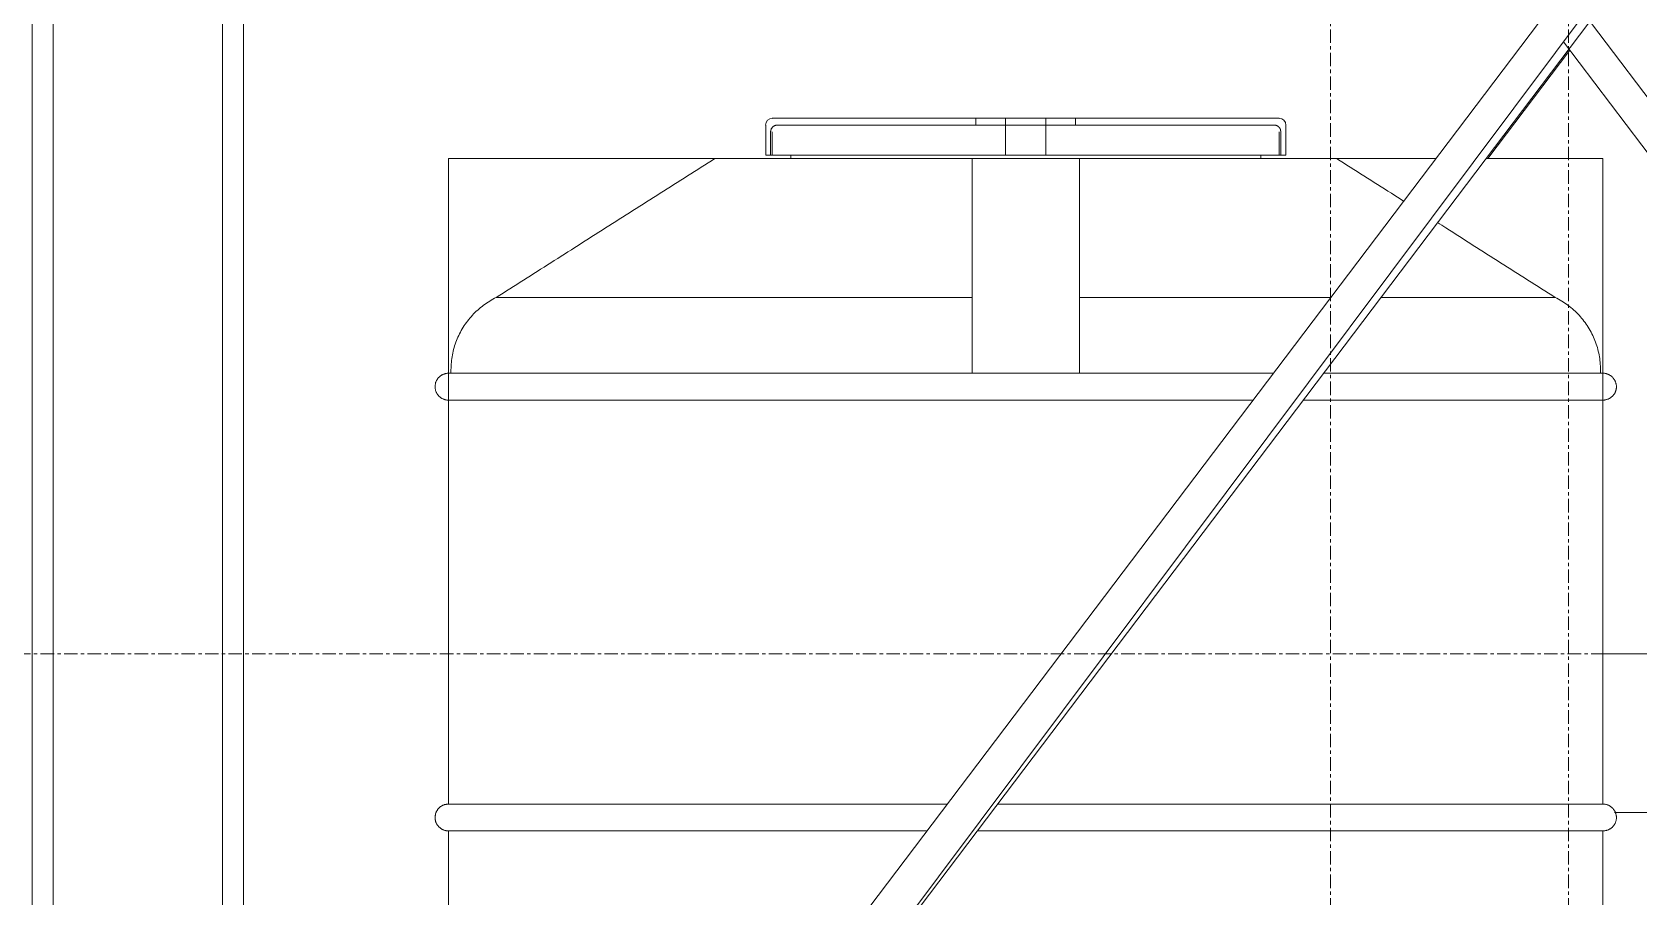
# Model space of a CAD drawing. Header units: inches. Extents: x 22 to 382261, y 22 to 371281.
# Drawn here: x 220636 to 222156, y 144375 to 145194 of the extents above; entities that cross this region are included whole.
import ezdxf

# ---------------------------------------------------------------- set-up
doc = ezdxf.new("R2010")
doc.units = ezdxf.units.IN
doc.header["$MEASUREMENT"] = 0
doc.linetypes.add('Grid Line 1_2_', pattern=[22.225, 12.7, -3.175, 3.175, -3.175])
for name, color, linetype, lineweight in [('A-FLOR', 192, 'Continuous', 9), ('A-FLOR-LEVL', 51, 'Continuous', 9), ('P-PIPE', 3, 'Continuous', 9), ('S-GRID', 1, 'Continuous', 9)]:
    doc.layers.add(name, color=color, linetype=linetype, lineweight=lineweight)

# ---------------------------------------------------------------- blocks, each defined once
blk = doc.blocks.new('96M_High_Galvanize_Water_Tank_Frame_22788 - 96M_High_Galvanize_Water_Tank_Frame_22788-498790-Right Side Elevation')
at = {"layer": 'P-PIPE'}
for p, q in [((112.8, 265), (112.8, 6720)), ((132.8, 265), (132.8, 6720)), ((292.8, 265), (292.8, 6720)), ((312.8, 265), (312.8, 6720)), ((2799.5, 6615), (312.8, 3327.9)), ((345.7, 3303.9), (2812.8, 6602.7)), ((654.6, 3716.8), (2812.8, 6569.9)), ((2812.8, 3327.9), (1581.2, 4955.9)), ((1561.5, 4929.4), (2791.2, 3303.9)), ((1489.9, 4818.9), (1567.5, 4921.5)), ((806.8, 4850.6), (806.8, 4822)), ((813.1, 4857), (1005.7, 4857)), ((1033.8, 4857), (1005.7, 4857)), ((1005.7, 4857), (1005.7, 4850.1)), ((1071.9, 4857), (1033.8, 4857)), ((1033.8, 4857), (1033.8, 4850.6)), ((1033.8, 4822), (1033.8, 4850.6)), ((1071.9, 4850.6), (1071.9, 4857)), ((1099.9, 4857), (1071.9, 4857)), ((1071.9, 4850.6), (1071.9, 4822)), ((1099.9, 4850.6), (1099.9, 4857)), ((1099.9, 4857), (1292.6, 4857)), ((1298.9, 4822), (1298.9, 4850.6)), ((811.5, 4844.3), (811.5, 4822)), ((813.1, 4822), (813.1, 4844.3)), ((1292.6, 4844.3), (1292.6, 4822)), ((1294.1, 4822), (1294.1, 4844.3)), ((506.7, 4818.9), (506.7, 4615.7)), ((506.7, 4818.9), (758.7, 4818.9)), ((1002, 4818.9), (758.7, 4818.9)), ((806.8, 4822), (813.1, 4822)), ((1033.6, 4822), (812.3, 4822)), ((830.6, 4822), (830.6, 4818.9)), ((1002, 4615.7), (1002, 4818.9)), ((1002, 4818.9), (1103.6, 4818.9)), ((1033.8, 4822), (1071.9, 4822)), ((1293.4, 4822), (1072, 4822)), ((1346.9, 4818.9), (1103.6, 4818.9)), ((1103.6, 4818.9), (1103.6, 4615.7)), ((1275.1, 4818.9), (1275.1, 4822)), ((1292.6, 4822), (1298.9, 4822)), ((1346.9, 4818.9), (1440.8, 4818.9)), ((1488.2, 4818.9), (1598.9, 4818.9)), ((1598.9, 4615.7), (1598.9, 4818.9)), ((1002, 4687.4), (552, 4687.4)), ((1341.8, 4687.4), (1103.6, 4687.4)), ((1553.7, 4687.4), (1389.5, 4687.4)), ((506.7, 4615.7), (506.7, 4207.9)), ((506.7, 4615.7), (509.1, 4615.7)), ((507.3, 4615.7), (509.1, 4615.7)), ((509.1, 4618.9), (509.1, 4615.7)), ((515.5, 4615.7), (512.8, 4615.7)), ((536.5, 4615.7), (526.2, 4615.7)), ((567.6, 4615.7), (552.7, 4615.7)), ((608.7, 4615.7), (589.7, 4615.7)), ((659.1, 4615.7), (636.7, 4615.7)), ((717.7, 4615.7), (693.1, 4615.7)), ((783.2, 4615.7), (758.9, 4615.7)), ((853.3, 4615.7), (839.3, 4615.7)), ((951, 4615.7), (929.5, 4615.7)), ((1002, 4615.7), (1052.8, 4615.7)), ((1052.8, 4615.7), (1103.6, 4615.7)), ((1184.3, 4615.7), (1171.5, 4615.7)), ((1269.6, 4615.7), (1245.8, 4615.7)), ((1339.8, 4615.7), (1334.9, 4615.7)), ((1402.3, 4615.7), (1380.1, 4615.7)), ((1457.3, 4615.7), (1440.3, 4615.7)), ((1504, 4615.7), (1501.5, 4615.7)), ((1552.5, 4615.7), (1542.5, 4615.7)), ((1579.5, 4615.7), (1571.4, 4615.7)), ((1592.8, 4615.7), (1590.3, 4615.7)), ((1596.6, 4615.7), (1596.6, 4618.9)), ((1596.6, 4615.7), (1598.3, 4615.7)), ((1596.6, 4615.7), (1598.9, 4615.7)), ((1598.9, 4207.9), (1598.9, 4615.7)), ((512.8, 4590.3), (515.5, 4590.3)), ((526.5, 4590.3), (536.1, 4590.3)), ((553.2, 4590.3), (567.1, 4590.3)), ((590.4, 4590.3), (608.3, 4590.3)), ((637.7, 4590.3), (658.7, 4590.3)), ((694.3, 4590.3), (717.4, 4590.3)), ((760.2, 4590.3), (783, 4590.3)), ((840.2, 4590.3), (853.3, 4590.3)), ((931.3, 4590.3), (949.8, 4590.3)), ((1012, 4590.3), (1013.9, 4590.3)), ((1091.8, 4590.3), (1093.6, 4590.3)), ((1171.7, 4590.3), (1183.6, 4590.3)), ((1246.2, 4590.3), (1268.2, 4590.3)), ((1315.6, 4590.3), (1338.9, 4590.3)), ((1380.9, 4590.3), (1401.7, 4590.3)), ((1441.1, 4590.3), (1457.1, 4590.3)), ((1501.7, 4590.3), (1504, 4590.3)), ((1542.7, 4590.3), (1552.1, 4590.3)), ((1572.9, 4590.3), (1579.2, 4590.3)), ((1590.5, 4590.3), (1592.8, 4590.3)), ((978.3, 4207.9), (506.7, 4207.9)), ((1598.9, 4207.9), (1026, 4207.9)), ((506.7, 4182.5), (506.7, 4030.1)), ((959.1, 4182.5), (506.7, 4182.5)), ((1598.9, 4182.5), (1006.8, 4182.5)), ((1598.9, 4030.1), (1598.9, 4182.5))]:
    blk.add_line(p, q, dxfattribs=at)
at = {"layer": 'P-PIPE', "flags": 128}
for points in [[(811.5, 4844.3), (811.5, 4844.5), (811.6, 4844.8), (811.6, 4845), (811.6, 4845.3), (811.7, 4845.5), (811.7, 4845.8), (811.8, 4846), (811.9, 4846.2), (811.9, 4846.5), (812, 4846.7), (812.1, 4847), (812.3, 4847.2), (812.4, 4847.4), (812.5, 4847.6), (812.6, 4847.8), (812.8, 4848), (813, 4848.2), (813.1, 4848.4), (813.3, 4848.6), (813.5, 4848.8), (813.7, 4849), (813.8, 4849.1), (814, 4849.3), (814.2, 4849.5), (814.5, 4849.6), (814.7, 4849.7), (814.9, 4849.9), (815.1, 4850), (815.4, 4850.1), (815.6, 4850.2), (815.8, 4850.3), (816.1, 4850.3), (816.3, 4850.4), (816.6, 4850.5), (816.8, 4850.5), (817.1, 4850.5), (817.3, 4850.6), (817.6, 4850.6), (817.8, 4850.6), (817.9, 4850.6)], [(817.9, 4850.6), (818.1, 4850.6), (818.6, 4850.6), (819.6, 4850.6), (820.9, 4850.6), (822.6, 4850.6)], [(1287.8, 4850.6), (1287.6, 4850.6), (1287, 4850.6), (1286.1, 4850.6), (1284.8, 4850.6), (1283.1, 4850.6), (1281.1, 4850.6), (1278.6, 4850.6), (1275.9, 4850.6), (1272.7, 4850.6), (1269.2, 4850.6), (1265.4, 4850.6), (1261.2, 4850.6), (1256.7, 4850.6), (1251.9, 4850.6), (1246.8, 4850.6), (1241.3, 4850.6), (1235.5, 4850.6), (1229.5, 4850.6), (1223.1, 4850.6), (1216.5, 4850.6), (1209.7, 4850.6), (1202.5, 4850.6), (1195.2, 4850.6), (1187.6, 4850.6), (1179.8, 4850.6), (1171.8, 4850.6), (1163.6, 4850.6), (1155.2, 4850.6), (1146.7, 4850.6), (1138, 4850.6), (1129.1, 4850.6), (1120.2, 4850.6), (1111.1, 4850.6), (1102, 4850.6), (1092.8, 4850.6), (1083.5, 4850.6), (1074.1, 4850.6), (1064.8, 4850.6), (1055.4, 4850.6), (1046, 4850.6), (1036.6, 4850.6), (1027.2, 4850.6), (1017.9, 4850.6), (1008.6, 4850.6), (999.5, 4850.6), (990.4, 4850.6), (981.3, 4850.6), (972.5, 4850.6), (963.7, 4850.6), (955.1, 4850.6), (946.6, 4850.6), (938.3, 4850.6), (930.2, 4850.6), (922.3, 4850.6), (914.6, 4850.6), (907.1, 4850.6), (899.8, 4850.6), (892.8, 4850.6), (886.1, 4850.6), (879.6, 4850.6), (873.4, 4850.6), (867.5, 4850.6), (861.8, 4850.6), (856.5, 4850.6), (851.5, 4850.6), (846.8, 4850.6), (842.5, 4850.6), (838.5, 4850.6), (834.8, 4850.6), (831.5, 4850.6), (828.5, 4850.6), (825.9, 4850.6), (823.6, 4850.6), (821.8, 4850.6), (820.2, 4850.6), (819.1, 4850.6), (818.3, 4850.6), (817.9, 4850.6), (817.9, 4850.6)], [(1282, 4850.6), (1283.9, 4850.6), (1285.4, 4850.6), (1286.6, 4850.6), (1287.3, 4850.6), (1287.7, 4850.6), (1287.8, 4850.6)], [(1287.8, 4850.6), (1288, 4850.6), (1288.3, 4850.6), (1288.5, 4850.6), (1288.8, 4850.5), (1289, 4850.5), (1289.3, 4850.4), (1289.5, 4850.4), (1289.8, 4850.3), (1290, 4850.2), (1290.3, 4850.1), (1290.5, 4850), (1290.7, 4849.9), (1290.9, 4849.8), (1291.2, 4849.6), (1291.4, 4849.5), (1291.6, 4849.3), (1291.8, 4849.2), (1292, 4849), (1292.2, 4848.9), (1292.3, 4848.7), (1292.5, 4848.5), (1292.7, 4848.3), (1292.8, 4848.1), (1293, 4847.9), (1293.1, 4847.7), (1293.3, 4847.5), (1293.4, 4847.2), (1293.5, 4847), (1293.6, 4846.8), (1293.7, 4846.6), (1293.8, 4846.3), (1293.9, 4846.1), (1293.9, 4845.8), (1294, 4845.6), (1294, 4845.3), (1294.1, 4845.1), (1294.1, 4844.8), (1294.1, 4844.6), (1294.1, 4844.3), (1294.1, 4844.3)], [(506.7, 4590.3), (506.2, 4590.3), (505.7, 4590.3), (505.2, 4590.3), (504.7, 4590.4), (504.2, 4590.5), (503.7, 4590.6), (503.2, 4590.7), (502.7, 4590.9), (502.3, 4591.1), (501.8, 4591.3), (501.3, 4591.5), (500.9, 4591.7), (500.4, 4591.9), (500, 4592.2), (499.6, 4592.5), (499.2, 4592.8), (498.8, 4593.1), (498.4, 4593.4), (498, 4593.7), (497.6, 4594.1), (497.3, 4594.5), (497, 4594.9), (496.6, 4595.3), (496.3, 4595.7), (496.1, 4596.1), (495.8, 4596.5), (495.5, 4597), (495.3, 4597.4), (495.1, 4597.9), (494.9, 4598.3), (494.7, 4598.8), (494.6, 4599.3), (494.4, 4599.8), (494.3, 4600.3), (494.2, 4600.8), (494.1, 4601.3), (494.1, 4601.8), (494.1, 4602.3), (494, 4602.8), (494, 4603.3), (494.1, 4603.8), (494.1, 4604.3), (494.2, 4604.8), (494.3, 4605.3), (494.4, 4605.8), (494.5, 4606.3), (494.6, 4606.8), (494.8, 4607.3), (495, 4607.8), (495.2, 4608.2), (495.4, 4608.7), (495.6, 4609.1), (495.9, 4609.6), (496.2, 4610), (496.5, 4610.4), (496.8, 4610.8), (497.1, 4611.2), (497.4, 4611.6), (497.8, 4612), (498.2, 4612.3), (498.5, 4612.7), (498.9, 4613), (499.3, 4613.3), (499.8, 4613.6), (500.2, 4613.8), (500.6, 4614.1), (501.1, 4614.3), (501.5, 4614.5), (502, 4614.7), (502.5, 4614.9), (503, 4615.1), (503.5, 4615.2), (503.9, 4615.3), (504.4, 4615.4), (504.9, 4615.5), (505.5, 4615.6), (506, 4615.6), (506.5, 4615.6), (506.7, 4615.7)], [(1287, 4615.7), (1270.9, 4615.7), (1250.7, 4615.7), (1230.2, 4615.7), (1209.4, 4615.7), (1188.4, 4615.7), (1167.1, 4615.7), (1145.7, 4615.7), (1124.1, 4615.7), (1102.4, 4615.7), (1080.6, 4615.7), (1058.7, 4615.7), (1036.9, 4615.7), (1015.1, 4615.7), (993.3, 4615.7), (971.7, 4615.7), (950.1, 4615.7), (928.8, 4615.7), (907.6, 4615.7), (886.7, 4615.7), (866, 4615.7), (845.6, 4615.7), (825.6, 4615.7), (805.9, 4615.7), (786.6, 4615.7), (767.8, 4615.7), (749.4, 4615.7), (731.5, 4615.7), (714.1, 4615.7), (697.2, 4615.7), (680.9, 4615.7), (665.2, 4615.7), (650.1, 4615.7), (635.7, 4615.7), (622, 4615.7), (608.9, 4615.7), (596.5, 4615.7), (584.9, 4615.7), (574, 4615.7), (563.9, 4615.7), (554.6, 4615.7), (546, 4615.7), (538.3, 4615.7), (531.4, 4615.7), (525.3, 4615.7), (520.1, 4615.7), (515.7, 4615.7), (512.2, 4615.7), (509.6, 4615.7), (507.8, 4615.7), (506.9, 4615.7), (506.7, 4615.7)], [(506.7, 4615.7), (507.2, 4615.7), (508.5, 4615.7), (510.7, 4615.7)], [(1598.9, 4615.7), (1598.5, 4615.7), (1597.2, 4615.7), (1595, 4615.7), (1592, 4615.7), (1588.1, 4615.7), (1583.3, 4615.7), (1577.7, 4615.7), (1571.2, 4615.7), (1563.9, 4615.7), (1555.8, 4615.7), (1546.9, 4615.7), (1537.2, 4615.7), (1526.8, 4615.7), (1515.5, 4615.7), (1503.6, 4615.7), (1490.9, 4615.7), (1477.5, 4615.7), (1463.4, 4615.7), (1448.7, 4615.7), (1433.3, 4615.7), (1417.3, 4615.7), (1400.8, 4615.7), (1383.7, 4615.7), (1366, 4615.7), (1347.9, 4615.7), (1334.5, 4615.7)], [(1593.5, 4615.7), (1596.1, 4615.7), (1597.9, 4615.7), (1598.8, 4615.7), (1598.9, 4615.7)], [(1598.9, 4615.7), (1599.4, 4615.6), (1600, 4615.6), (1600.5, 4615.6), (1601, 4615.5), (1601.5, 4615.4), (1602, 4615.3), (1602.4, 4615.2), (1602.9, 4615), (1603.4, 4614.8), (1603.9, 4614.6), (1604.3, 4614.4), (1604.8, 4614.2), (1605.2, 4614), (1605.7, 4613.7), (1606.1, 4613.4), (1606.5, 4613.1), (1606.9, 4612.8), (1607.3, 4612.5), (1607.7, 4612.2), (1608, 4611.8), (1608.4, 4611.4), (1608.7, 4611), (1609, 4610.6), (1609.3, 4610.2), (1609.6, 4609.8), (1609.9, 4609.4), (1610.1, 4608.9), (1610.4, 4608.5), (1610.6, 4608), (1610.8, 4607.6), (1610.9, 4607.1), (1611.1, 4606.6), (1611.2, 4606.1), (1611.4, 4605.6), (1611.5, 4605.1), (1611.5, 4604.6), (1611.6, 4604.1), (1611.6, 4603.6), (1611.6, 4603.1), (1611.6, 4602.6), (1611.6, 4602.1), (1611.6, 4601.6), (1611.5, 4601.1), (1611.4, 4600.6), (1611.3, 4600.1), (1611.2, 4599.6), (1611, 4599.1), (1610.9, 4598.6), (1610.7, 4598.1), (1610.5, 4597.7), (1610.3, 4597.2), (1610, 4596.8), (1609.8, 4596.3), (1609.5, 4595.9), (1609.2, 4595.5), (1608.9, 4595.1), (1608.6, 4594.7), (1608.2, 4594.3), (1607.9, 4593.9), (1607.5, 4593.6), (1607.1, 4593.2), (1606.7, 4592.9), (1606.3, 4592.6), (1605.9, 4592.3), (1605.5, 4592.1), (1605, 4591.8), (1604.6, 4591.6), (1604.1, 4591.4), (1603.7, 4591.2), (1603.2, 4591), (1602.7, 4590.8), (1602.2, 4590.7), (1601.7, 4590.6), (1601.2, 4590.5), (1600.7, 4590.4), (1600.2, 4590.3), (1599.7, 4590.3), (1599.2, 4590.3), (1598.9, 4590.3)], [(506.7, 4590.3), (507.2, 4590.3), (508.5, 4590.3), (510.7, 4590.3), (513.7, 4590.3), (517.6, 4590.3), (522.4, 4590.3), (528, 4590.3), (534.5, 4590.3), (541.7, 4590.3), (549.8, 4590.3), (558.8, 4590.3), (568.5, 4590.3), (578.9, 4590.3), (590.2, 4590.3), (602.1, 4590.3), (614.8, 4590.3), (628.2, 4590.3), (642.3, 4590.3), (657, 4590.3), (672.4, 4590.3), (688.3, 4590.3), (704.9, 4590.3), (722, 4590.3), (739.6, 4590.3), (757.8, 4590.3), (776.4, 4590.3), (795.4, 4590.3), (814.9, 4590.3), (834.8, 4590.3), (855, 4590.3), (875.5, 4590.3), (896.3, 4590.3), (917.3, 4590.3), (938.6, 4590.3), (960, 4590.3), (981.6, 4590.3), (1003.3, 4590.3), (1025.1, 4590.3), (1046.9, 4590.3), (1068.8, 4590.3), (1090.6, 4590.3), (1112.4, 4590.3), (1134, 4590.3), (1155.5, 4590.3), (1176.9, 4590.3), (1198.1, 4590.3), (1219, 4590.3), (1239.7, 4590.3), (1260.1, 4590.3), (1267.8, 4590.3)], [(512.2, 4590.3), (509.6, 4590.3), (507.8, 4590.3), (506.9, 4590.3), (506.7, 4590.3)], [(1315.3, 4590.3), (1319.1, 4590.3), (1337.9, 4590.3), (1356.3, 4590.3), (1374.2, 4590.3), (1391.6, 4590.3), (1408.5, 4590.3), (1424.8, 4590.3), (1440.5, 4590.3), (1455.5, 4590.3), (1470, 4590.3), (1483.7, 4590.3), (1496.8, 4590.3), (1509.2, 4590.3), (1520.8, 4590.3), (1531.7, 4590.3), (1541.8, 4590.3), (1551.1, 4590.3), (1559.7, 4590.3), (1567.4, 4590.3), (1574.3, 4590.3), (1580.4, 4590.3), (1585.6, 4590.3), (1590, 4590.3), (1593.5, 4590.3), (1596.1, 4590.3), (1597.9, 4590.3), (1598.8, 4590.3), (1598.9, 4590.3)], [(1598.9, 4590.3), (1598.5, 4590.3), (1597.2, 4590.3), (1595, 4590.3)], [(506.7, 4182.5), (506.2, 4182.5), (505.7, 4182.5), (505.2, 4182.5), (504.7, 4182.6), (504.2, 4182.7), (503.7, 4182.8), (503.2, 4182.9), (502.7, 4183.1), (502.3, 4183.3), (501.8, 4183.5), (501.3, 4183.7), (500.9, 4183.9), (500.4, 4184.1), (500, 4184.4), (499.6, 4184.7), (499.2, 4185), (498.8, 4185.3), (498.4, 4185.6), (498, 4185.9), (497.6, 4186.3), (497.3, 4186.7), (497, 4187.1), (496.6, 4187.5), (496.3, 4187.9), (496.1, 4188.3), (495.8, 4188.7), (495.5, 4189.2), (495.3, 4189.6), (495.1, 4190.1), (494.9, 4190.5), (494.7, 4191), (494.6, 4191.5), (494.4, 4192), (494.3, 4192.5), (494.2, 4193), (494.1, 4193.5), (494.1, 4194), (494.1, 4194.5), (494, 4195), (494, 4195.5), (494.1, 4196), (494.1, 4196.5), (494.2, 4197), (494.3, 4197.5), (494.4, 4198), (494.5, 4198.5), (494.6, 4199), (494.8, 4199.5), (495, 4200), (495.2, 4200.4), (495.4, 4200.9), (495.6, 4201.3), (495.9, 4201.8), (496.2, 4202.2), (496.5, 4202.6), (496.8, 4203), (497.1, 4203.4), (497.4, 4203.8), (497.8, 4204.2), (498.2, 4204.5), (498.5, 4204.9), (498.9, 4205.2), (499.3, 4205.5), (499.8, 4205.8), (500.2, 4206), (500.6, 4206.3), (501.1, 4206.5), (501.5, 4206.7), (502, 4206.9), (502.5, 4207.1), (503, 4207.3), (503.5, 4207.4), (503.9, 4207.5), (504.4, 4207.6), (504.9, 4207.7), (505.5, 4207.8), (506, 4207.8), (506.5, 4207.8), (506.7, 4207.9)], [(506.7, 4207.9), (507.2, 4207.9), (508.5, 4207.9), (510.7, 4207.9)], [(978.5, 4207.9), (971.7, 4207.9), (950.1, 4207.9), (928.8, 4207.9), (907.6, 4207.9), (886.7, 4207.9), (866, 4207.9), (845.6, 4207.9), (825.6, 4207.9), (805.9, 4207.9), (786.6, 4207.9), (767.8, 4207.9), (749.4, 4207.9), (731.5, 4207.9), (714.1, 4207.9), (697.2, 4207.9), (680.9, 4207.9), (665.2, 4207.9), (650.1, 4207.9), (635.7, 4207.9), (622, 4207.9), (608.9, 4207.9), (596.5, 4207.9), (584.9, 4207.9), (574, 4207.9), (563.9, 4207.9), (554.6, 4207.9), (546, 4207.9), (538.3, 4207.9), (531.4, 4207.9), (525.3, 4207.9), (520.1, 4207.9), (515.7, 4207.9), (512.2, 4207.9), (509.6, 4207.9), (507.8, 4207.9), (506.9, 4207.9), (506.7, 4207.9)], [(1598.9, 4207.9), (1598.5, 4207.9), (1597.2, 4207.9), (1595, 4207.9), (1592, 4207.9), (1588.1, 4207.9), (1583.3, 4207.9), (1577.7, 4207.9), (1571.2, 4207.9), (1563.9, 4207.9), (1555.8, 4207.9), (1546.9, 4207.9), (1537.2, 4207.9), (1526.8, 4207.9), (1515.5, 4207.9), (1503.6, 4207.9), (1490.9, 4207.9), (1477.5, 4207.9), (1463.4, 4207.9), (1448.7, 4207.9), (1433.3, 4207.9), (1417.3, 4207.9), (1400.8, 4207.9), (1383.7, 4207.9), (1366, 4207.9), (1347.9, 4207.9), (1329.3, 4207.9), (1310.2, 4207.9), (1290.8, 4207.9), (1270.9, 4207.9), (1250.7, 4207.9), (1230.2, 4207.9), (1209.4, 4207.9), (1188.4, 4207.9), (1167.1, 4207.9), (1145.7, 4207.9), (1124.1, 4207.9), (1102.4, 4207.9), (1080.6, 4207.9), (1058.7, 4207.9), (1036.9, 4207.9), (1026, 4207.9)], [(1593.5, 4207.9), (1596.1, 4207.9), (1597.9, 4207.9), (1598.8, 4207.9), (1598.9, 4207.9)], [(1598.9, 4207.9), (1599.4, 4207.8), (1600, 4207.8), (1600.5, 4207.8), (1601, 4207.7), (1601.5, 4207.6), (1602, 4207.5), (1602.4, 4207.4), (1602.9, 4207.2), (1603.4, 4207), (1603.9, 4206.8), (1604.3, 4206.6), (1604.8, 4206.4), (1605.2, 4206.2), (1605.7, 4205.9), (1606.1, 4205.6), (1606.5, 4205.3), (1606.9, 4205), (1607.3, 4204.7), (1607.7, 4204.4), (1608, 4204), (1608.4, 4203.6), (1608.7, 4203.2), (1609, 4202.8), (1609.3, 4202.4), (1609.6, 4202), (1609.9, 4201.6), (1610.1, 4201.1), (1610.4, 4200.7), (1610.6, 4200.2), (1610.8, 4199.8), (1610.9, 4199.3), (1611.1, 4198.8), (1611.2, 4198.3), (1611.4, 4197.8), (1611.5, 4197.3), (1611.5, 4196.8), (1611.6, 4196.3), (1611.6, 4195.8), (1611.6, 4195.3), (1611.6, 4194.8), (1611.6, 4194.3), (1611.6, 4193.8), (1611.5, 4193.3), (1611.4, 4192.8), (1611.3, 4192.3), (1611.2, 4191.8), (1611, 4191.3), (1610.9, 4190.8), (1610.7, 4190.3), (1610.5, 4189.9), (1610.3, 4189.4), (1610, 4189), (1609.8, 4188.5), (1609.5, 4188.1), (1609.2, 4187.7), (1608.9, 4187.3), (1608.6, 4186.9), (1608.2, 4186.5), (1607.9, 4186.1), (1607.5, 4185.8), (1607.1, 4185.4), (1606.7, 4185.1), (1606.3, 4184.8), (1605.9, 4184.5), (1605.5, 4184.3), (1605, 4184), (1604.6, 4183.8), (1604.1, 4183.6), (1603.7, 4183.4), (1603.2, 4183.2), (1602.7, 4183), (1602.2, 4182.9), (1601.7, 4182.8), (1601.2, 4182.7), (1600.7, 4182.6), (1600.2, 4182.5), (1599.7, 4182.5), (1599.2, 4182.5), (1598.9, 4182.5)], [(512.2, 4182.5), (509.6, 4182.5), (507.8, 4182.5), (506.9, 4182.5), (506.7, 4182.5)], [(506.7, 4182.5), (507.2, 4182.5), (508.5, 4182.5), (510.7, 4182.5), (513.7, 4182.5), (517.6, 4182.5), (522.4, 4182.5), (528, 4182.5), (534.5, 4182.5), (541.7, 4182.5), (549.8, 4182.5), (558.8, 4182.5), (568.5, 4182.5), (578.9, 4182.5), (590.2, 4182.5), (602.1, 4182.5), (614.8, 4182.5), (628.2, 4182.5), (642.3, 4182.5), (657, 4182.5), (672.4, 4182.5), (688.3, 4182.5), (704.9, 4182.5), (722, 4182.5), (739.6, 4182.5), (757.8, 4182.5), (776.4, 4182.5), (795.4, 4182.5), (814.9, 4182.5), (834.8, 4182.5), (855, 4182.5), (875.5, 4182.5), (896.3, 4182.5), (917.3, 4182.5), (938.6, 4182.5), (959.3, 4182.5)], [(1006.8, 4182.5), (1025.1, 4182.5), (1046.9, 4182.5), (1068.8, 4182.5), (1090.6, 4182.5), (1112.4, 4182.5), (1134, 4182.5), (1155.5, 4182.5), (1176.9, 4182.5), (1198.1, 4182.5), (1219, 4182.5), (1239.7, 4182.5), (1260.1, 4182.5), (1280.1, 4182.5), (1299.8, 4182.5), (1319.1, 4182.5), (1337.9, 4182.5), (1356.3, 4182.5), (1374.2, 4182.5), (1391.6, 4182.5), (1408.5, 4182.5), (1424.8, 4182.5), (1440.5, 4182.5), (1455.5, 4182.5), (1470, 4182.5), (1483.7, 4182.5), (1496.8, 4182.5), (1509.2, 4182.5), (1520.8, 4182.5), (1531.7, 4182.5), (1541.8, 4182.5), (1551.1, 4182.5), (1559.7, 4182.5), (1567.4, 4182.5), (1574.3, 4182.5), (1580.4, 4182.5), (1585.6, 4182.5), (1590, 4182.5), (1593.5, 4182.5), (1596.1, 4182.5), (1597.9, 4182.5), (1598.8, 4182.5), (1598.9, 4182.5)], [(1598.9, 4182.5), (1598.5, 4182.5), (1597.2, 4182.5), (1595, 4182.5), (1592.8, 4182.5)]]:
    blk.add_lwpolyline(points, dxfattribs=at)
at = {"layer": 'P-PIPE'}
for centre, start, end in [((813.1, 4850.6), 90, 180), ((1292.6, 4850.6), 0, 90)]:
    blk.add_arc(centre, 6.35, start, end, dxfattribs=at)
for points in [[(758.7, 4818.9), (741.5, 4807.9), (707, 4786.1), (655.3, 4753.2), (603.6, 4720.3), (569.2, 4698.3), (552, 4687.4)], [(552, 4687.4), (547.7, 4685.3), (539.6, 4680.4), (529, 4670.8), (520.3, 4659.5), (513.9, 4646.8), (510, 4633.1), (509.1, 4623.7), (509.1, 4618.9)], [(1596.6, 4618.9), (1596.6, 4623.7), (1595.7, 4633.1), (1591.7, 4646.8), (1585.3, 4659.5), (1576.7, 4670.8), (1566, 4680.4), (1558, 4685.3), (1553.7, 4687.4)]]:
    blk.add_open_spline(points, degree=3, dxfattribs=at)
for points, knots in [([(1410.3, 4778.7), (1406.5, 4781.1), (1385.3, 4794.5), (1364.2, 4807.9), (1346.9, 4818.9)], [-0.3064394, -0.3064394, -0.3064394, -0.3064394, -0.25, 0, 0, 0, 0]), ([(1553.7, 4687.4), (1536.5, 4698.3), (1502, 4720.3), (1464.9, 4743.9), (1445.1, 4756.6), (1442.4, 4758.3)], [-1, -1, -1, -1, -0.75, -0.5, -0.461503, -0.461503, -0.461503, -0.461503])]:
    blk.add_open_spline(points, degree=3, knots=knots, dxfattribs=at)

msp = doc.modelspace()

# ---------------------------------------------------------------- linework, layer by layer
at = {"layer": 'A-FLOR'}
for p, q in [((222121.7, 144605.4), (222189.9, 144605.4)), ((222179.7, 144455.4), (222132.6, 144455.4))]:
    msp.add_line(p, q, dxfattribs=at)
at = {"layer": 'A-FLOR-LEVL', "linetype": 'Grid Line 1_2_'}
msp.add_line((206975.4, 144605.4), (250147.7, 144605.4), dxfattribs=at)
at = {"layer": 'S-GRID', "linetype": 'Grid Line 1_2_'}
for p, q in [((221864.1, 139805.4), (221864.1, 153134.6)), ((222089.1, 139805.4), (222089.1, 153134.6))]:
    msp.add_line(p, q, dxfattribs=at)

# ---------------------------------------------------------------- block references
at = {"layer": 'P-PIPE'}
msp.add_blockref('96M_High_Galvanize_Water_Tank_Frame_22788 - 96M_High_Galvanize_Water_Tank_Frame_22788-498790-Right Side Elevation', (220522.9, 140255.4), dxfattribs=at)

doc.saveas('drawing.dxf')
